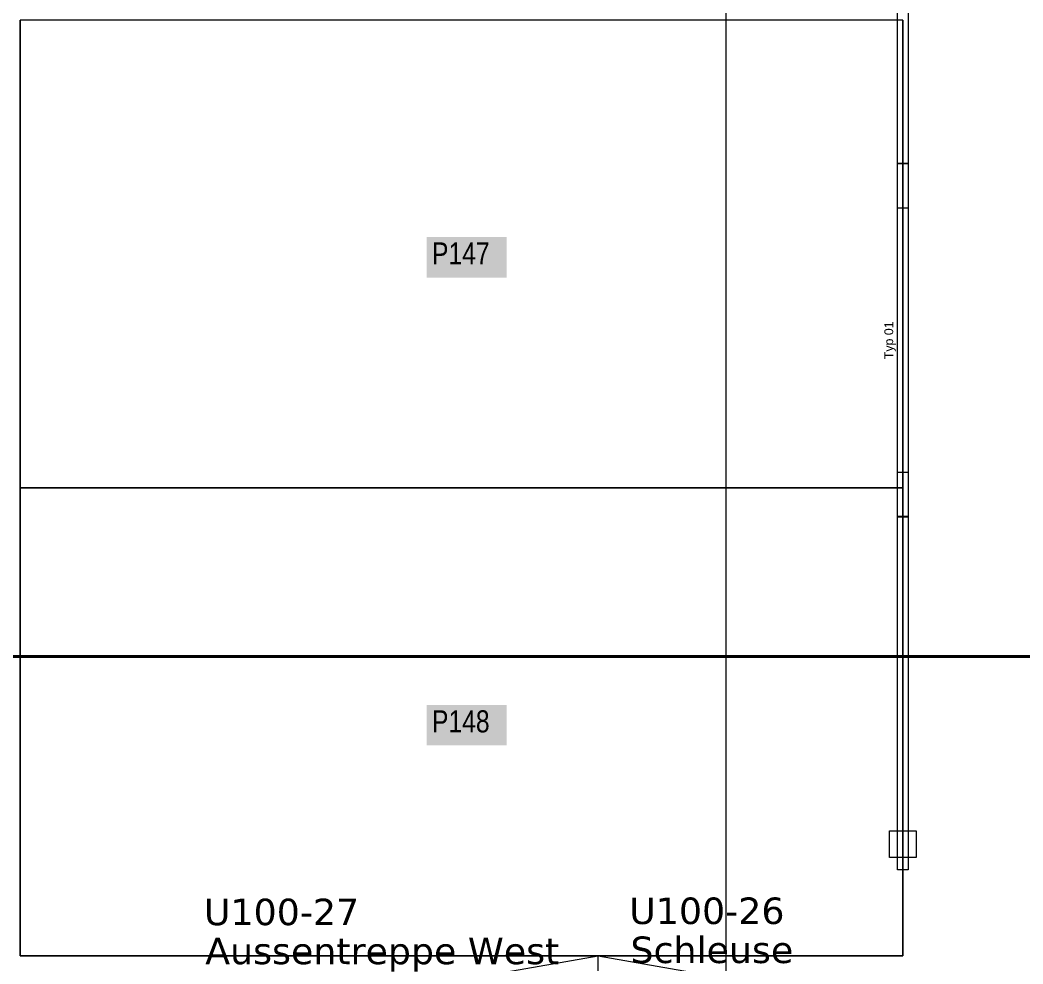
# Model space of a CAD drawing. Extents: x -1132 to 613, y -179 to 712.
# Drawn here: x -732.3 to -618.7, y 165.7 to 272.6 of the extents above; entities that cross this region are included whole.
import ezdxf
from ezdxf.lldxf.tags import DXFTag

# ---------------------------------------------------------------- set-up
doc = ezdxf.new("R2010")
doc.units = 0
doc.layers.get('0').update_dxf_attribs({"lineweight": 13})
for name, color, linetype, lineweight, true_color in [('A-____-MATC-OTLN', 7, 'Strichpunkt - Mittel', 40, 0x0080ff), ('EL01_WAN_Leuchten', 7, 'Continuous', 13, 0x0080ff), ('EL01_WAN_Leuchtentyp', 7, 'Continuous', 13, 0x0099ff), ('EL01_WAN_Licht', 7, 'Continuous', 13, 0x0080ff)]:
    doc.layers.add(name, color=color, linetype=linetype, lineweight=lineweight, true_color=true_color)
for name, color, linetype, lineweight in [('A-AREA-____-IDEN', 7, 'Continuous', 5), ('A-FLOR-____-OTLN', 7, 'Continuous', 9), ('C-PRKG-____-IDEN', 7, 'Continuous', 5), ('C-PRKG-____-OTLN', 7, 'Continuous', 9), ('S-GRID-____-OTLN', 7, 'Continuous', 5)]:
    doc.layers.add(name, color=color, linetype=linetype, lineweight=lineweight)
doc.styles.get("Standard").update_dxf_attribs({"font": 'arial.ttf'})
tags = doc.linetypes.add('_Rasterlinie_', pattern=[0.375, 0.2, -0.05, 0.075, -0.05]).pattern_tags.tags
tags[10:11] = [DXFTag(74, 4), DXFTag(75, 0), DXFTag(340, '0'), DXFTag(46, 1.0), DXFTag(50, 0.0), DXFTag(44, 0.0), DXFTag(45, 0.0)]
tags[8:9] = [DXFTag(74, 4), DXFTag(75, 0), DXFTag(340, '0'), DXFTag(46, 1.0), DXFTag(50, 0.0), DXFTag(44, 0.0), DXFTag(45, 0.0)]
tags[6:7] = [DXFTag(74, 4), DXFTag(75, 0), DXFTag(340, '0'), DXFTag(46, 1.0), DXFTag(50, 0.0), DXFTag(44, 0.0), DXFTag(45, 0.0)]
tags[4:5] = [DXFTag(74, 4), DXFTag(75, 0), DXFTag(340, '0'), DXFTag(46, 1.0), DXFTag(50, 0.0), DXFTag(44, 0.0), DXFTag(45, 0.0)]
tags = doc.linetypes.add('Strichpunkt - Mittel', pattern=[0.35, 0.15, -0.1, 0, -0.1]).pattern_tags.tags
tags[10:11] = [DXFTag(74, 4), DXFTag(75, 0), DXFTag(340, '0'), DXFTag(46, 1.0), DXFTag(50, 0.0), DXFTag(44, 0.0), DXFTag(45, 0.0)]
tags[8:9] = [DXFTag(74, 4), DXFTag(75, 0), DXFTag(340, '0'), DXFTag(46, 1.0), DXFTag(50, 0.0), DXFTag(44, 0.0), DXFTag(45, 0.0)]
tags[6:7] = [DXFTag(74, 4), DXFTag(75, 0), DXFTag(340, '0'), DXFTag(46, 1.0), DXFTag(50, 0.0), DXFTag(44, 0.0), DXFTag(45, 0.0)]
tags[4:5] = [DXFTag(74, 4), DXFTag(75, 0), DXFTag(340, '0'), DXFTag(46, 1.0), DXFTag(50, 0.0), DXFTag(44, 0.0), DXFTag(45, 0.0)]

# ---------------------------------------------------------------- blocks, each defined once
blk = doc.blocks.new('Referenz-A0UJ2V7QXE', base_point=(-1140.16, -173.77))
at = {"layer": 'A-____-MATC-OTLN', "color": 0, "linetype": 'Strichpunkt - Mittel', "ltscale": 0.4}
blk.add_line((-1115.11, 200.56), (174.71, 200.56), dxfattribs=at)
at = {"layer": 'A-FLOR-____-OTLN', "color": 0, "linetype": 'Continuous', "ltscale": 0.13}
for p, q in [((-701.29, 160.66), (-666.79, 166.66)), ((-666.79, 160.66), (-666.79, 166.66)), ((-666.79, 166.66), (-632.29, 160.66))]:
    blk.add_line(p, q, dxfattribs=at)
at = {"layer": 'C-PRKG-____-IDEN', "color": 7, "linetype": 'Continuous', "ltscale": 0.13, "true_color": 0xffffff}
for points in [[(-686.24, 243.48), (-677.17, 243.48), (-686.24, 248.08)], [(-677.17, 243.48), (-686.24, 248.08), (-677.17, 248.08)], [(-686.24, 190.5), (-677.17, 190.5), (-686.24, 195.09)], [(-677.17, 190.5), (-686.24, 195.09), (-677.17, 195.09)]]:
    blk.add_solid(points, dxfattribs=at)
at = {"layer": 'C-PRKG-____-OTLN', "color": 0, "linetype": 'Continuous', "ltscale": 0.13}
for p, q in [((-732.29, 272.64), (-732.29, 219.65)), ((-632.29, 272.64), (-732.29, 272.64)), ((-732.29, 272.64), (-732.29, 219.65)), ((-732.29, 219.65), (-732.29, 272.64)), ((-732.29, 272.64), (-732.29, 272.64)), ((-632.29, 272.64), (-632.29, 219.65)), ((-632.29, 219.65), (-632.29, 272.64)), ((-632.29, 272.64), (-632.29, 219.65)), ((-632.29, 272.64), (-632.29, 272.64)), ((-732.29, 219.65), (-732.29, 166.66)), ((-632.29, 219.65), (-732.29, 219.65)), ((-632.29, 219.65), (-732.29, 219.65)), ((-732.29, 219.65), (-732.29, 166.66)), ((-732.29, 166.66), (-732.29, 219.65)), ((-732.29, 219.65), (-632.29, 219.65)), ((-732.29, 219.65), (-732.29, 219.65)), ((-632.29, 219.65), (-732.29, 219.65)), ((-732.29, 219.65), (-632.29, 219.65)), ((-632.29, 219.65), (-732.29, 219.65)), ((-732.29, 219.65), (-732.29, 219.65)), ((-632.29, 219.65), (-632.29, 166.66)), ((-632.29, 166.66), (-632.29, 219.65)), ((-632.29, 219.65), (-632.29, 166.66)), ((-632.29, 219.65), (-632.29, 219.65)), ((-632.29, 219.65), (-632.29, 219.65)), ((-632.29, 166.66), (-732.29, 166.66)), ((-732.29, 166.66), (-632.29, 166.66)), ((-632.29, 166.66), (-732.29, 166.66)), ((-732.29, 166.66), (-732.29, 166.66)), ((-632.29, 166.66), (-632.29, 166.66))]:
    blk.add_line(p, q, dxfattribs=at)
at = {"layer": 'S-GRID-____-OTLN', "color": 0, "linetype": '_Rasterlinie_', "ltscale": 0.13}
blk.add_line((-652.29, 96.36), (-652.29, 357.16), dxfattribs=at)
at = {"layer": 'A-AREA-____-IDEN', "color": 0, "linetype": 'Continuous', "ltscale": 0.13, "char_height": 3, "attachment_point": 1}
for s, insert in [('{\\fVerdana;U100-27}', (-711.46, 173.14)), ('{\\fVerdana;U100-26}', (-663.28, 173.27)), ('{\\fVerdana;Aussentreppe West}', (-711.31, 168.72)), ('{\\fVerdana;Schleuse}', (-663.14, 168.85))]:
    blk.add_mtext(s, dxfattribs=dict(at, insert=insert))
at = {"layer": 'C-PRKG-____-IDEN', "color": 0, "linetype": 'Continuous', "ltscale": 0.13, "char_height": 2.5, "attachment_point": 1}
for s, insert in [('{\\W0.8;\\fArial;P147}', (-685.62, 247.46)), ('{\\W0.8;\\fArial;P148}', (-685.62, 194.47))]:
    blk.add_mtext(s, dxfattribs=dict(at, insert=insert))
blk = doc.blocks.new('Kabelkanal-A0UJ2VIKXE', base_point=(-632.88, 256.38))
at = {"color": 0, "linetype": 'ByBlock', "lineweight": -2, "ltscale": 0.13}
for p, q in [((-632.88, 296.4), (-632.88, 296.37)), ((-632.88, 296.4), (-631.68, 296.4)), ((-632.88, 256.41), (-632.88, 296.4)), ((-632.88, 296.37), (-631.68, 296.37)), ((-632.88, 256.38), (-632.88, 296.37)), ((-631.68, 296.4), (-631.68, 296.37)), ((-631.68, 296.4), (-631.68, 256.41)), ((-631.68, 296.37), (-631.68, 256.38)), ((-632.88, 256.41), (-632.88, 256.38)), ((-631.68, 256.41), (-632.88, 256.41)), ((-631.68, 256.38), (-632.88, 256.38)), ((-631.68, 256.41), (-631.68, 256.38))]:
    blk.add_line(p, q, dxfattribs=at)
blk = doc.blocks.new('LED-Langfeldleuchte 37W-A0UJ2VK6XE', base_point=(-632.88, 221.39))
at = {"color": 0, "linetype": 'ByBlock', "lineweight": -2, "ltscale": 0.13}
for p, q in [((-632.88, 251.39), (-632.88, 251.38)), ((-632.88, 221.39), (-632.88, 251.39)), ((-632.88, 251.39), (-631.68, 251.39)), ((-632.88, 221.39), (-632.88, 251.38)), ((-632.88, 251.38), (-631.68, 251.38)), ((-631.68, 251.39), (-631.68, 251.38)), ((-631.68, 251.39), (-631.68, 221.39)), ((-631.68, 251.38), (-631.68, 221.39)), ((-632.88, 221.39), (-632.88, 221.39)), ((-631.68, 221.39), (-632.88, 221.39)), ((-631.68, 221.39), (-632.88, 221.39)), ((-631.68, 221.39), (-631.68, 221.39))]:
    blk.add_line(p, q, dxfattribs=at)
blk = doc.blocks.new('Bemerkung 1-A0UJ2VK8XE', base_point=(-634.38, 234.24))
at = {"color": 0, "lineweight": -2, "insert": (-634.38, 234.24), "char_height": 1, "attachment_point": 1, "rotation": 90}
blk.add_mtext('{\\fArial;Typ 01}', dxfattribs=at)
blk = doc.blocks.new('Kabelkanal-A0UJ2VNUXE', base_point=(-632.88, 216.39))
at = {"color": 0, "linetype": 'ByBlock', "lineweight": -2, "ltscale": 0.13}
for p, q in [((-632.88, 256.41), (-632.88, 256.38)), ((-632.88, 256.41), (-631.68, 256.41)), ((-632.88, 216.42), (-632.88, 256.41)), ((-632.88, 256.38), (-631.68, 256.38)), ((-632.88, 216.39), (-632.88, 256.38)), ((-631.68, 256.41), (-631.68, 256.38)), ((-631.68, 256.41), (-631.68, 216.42)), ((-631.68, 256.38), (-631.68, 216.39)), ((-632.88, 216.42), (-632.88, 216.39)), ((-631.68, 216.42), (-632.88, 216.42)), ((-631.68, 216.39), (-632.88, 216.39)), ((-631.68, 216.42), (-631.68, 216.39))]:
    blk.add_line(p, q, dxfattribs=at)
blk = doc.blocks.new('Deckendose UP-A0UJ2VPUXE', base_point=(-633.78, 177.82))
at = {"color": 0, "lineweight": -2}
for p, q in [((-633.78, 177.82), (-633.78, 180.82)), ((-633.78, 180.82), (-630.78, 180.82)), ((-630.78, 180.82), (-630.78, 177.82)), ((-630.78, 177.82), (-633.78, 177.82))]:
    blk.add_line(p, q, dxfattribs=at)
blk = doc.blocks.new('Kabelkanal-A0UJ2VQUXE', base_point=(-632.88, 176.4))
at = {"color": 0, "linetype": 'ByBlock', "lineweight": -2, "ltscale": 0.13}
for p, q in [((-632.88, 216.42), (-632.88, 216.39)), ((-632.88, 216.42), (-631.68, 216.42)), ((-632.88, 176.42), (-632.88, 216.42)), ((-632.88, 216.39), (-631.68, 216.39)), ((-632.88, 176.4), (-632.88, 216.39)), ((-631.68, 216.42), (-631.68, 216.39)), ((-631.68, 216.42), (-631.68, 176.42)), ((-631.68, 216.39), (-631.68, 176.4)), ((-632.88, 176.42), (-632.88, 176.4)), ((-631.68, 176.42), (-632.88, 176.42)), ((-631.68, 176.4), (-632.88, 176.4)), ((-631.68, 176.42), (-631.68, 176.4))]:
    blk.add_line(p, q, dxfattribs=at)

msp = doc.modelspace()

# ---------------------------------------------------------------- block references
at = {"color": 9, "lineweight": 25, "ltscale": 0.25, "true_color": 0xc0c0c0}
msp.add_blockref('Referenz-A0UJ2V7QXE', (-1140.16, -173.77), dxfattribs=at)
at = {"layer": 'EL01_WAN_Leuchten', "ltscale": 0.13}
for name, p in [('Kabelkanal-A0UJ2VIKXE', (-632.88, 256.38)), ('Kabelkanal-A0UJ2VNUXE', (-632.88, 216.39)), ('LED-Langfeldleuchte 37W-A0UJ2VK6XE', (-632.88, 221.39)), ('Kabelkanal-A0UJ2VQUXE', (-632.88, 176.4))]:
    msp.add_blockref(name, p, dxfattribs=at)
at = {"layer": 'EL01_WAN_Leuchtentyp', "ltscale": 0.13}
msp.add_blockref('Bemerkung 1-A0UJ2VK8XE', (-634.38, 234.24), dxfattribs=at)
at = {"layer": 'EL01_WAN_Licht', "linetype": 'Continuous', "ltscale": 0.13}
msp.add_blockref('Deckendose UP-A0UJ2VPUXE', (-633.78, 177.82), dxfattribs=at)

doc.saveas('drawing.dxf')
